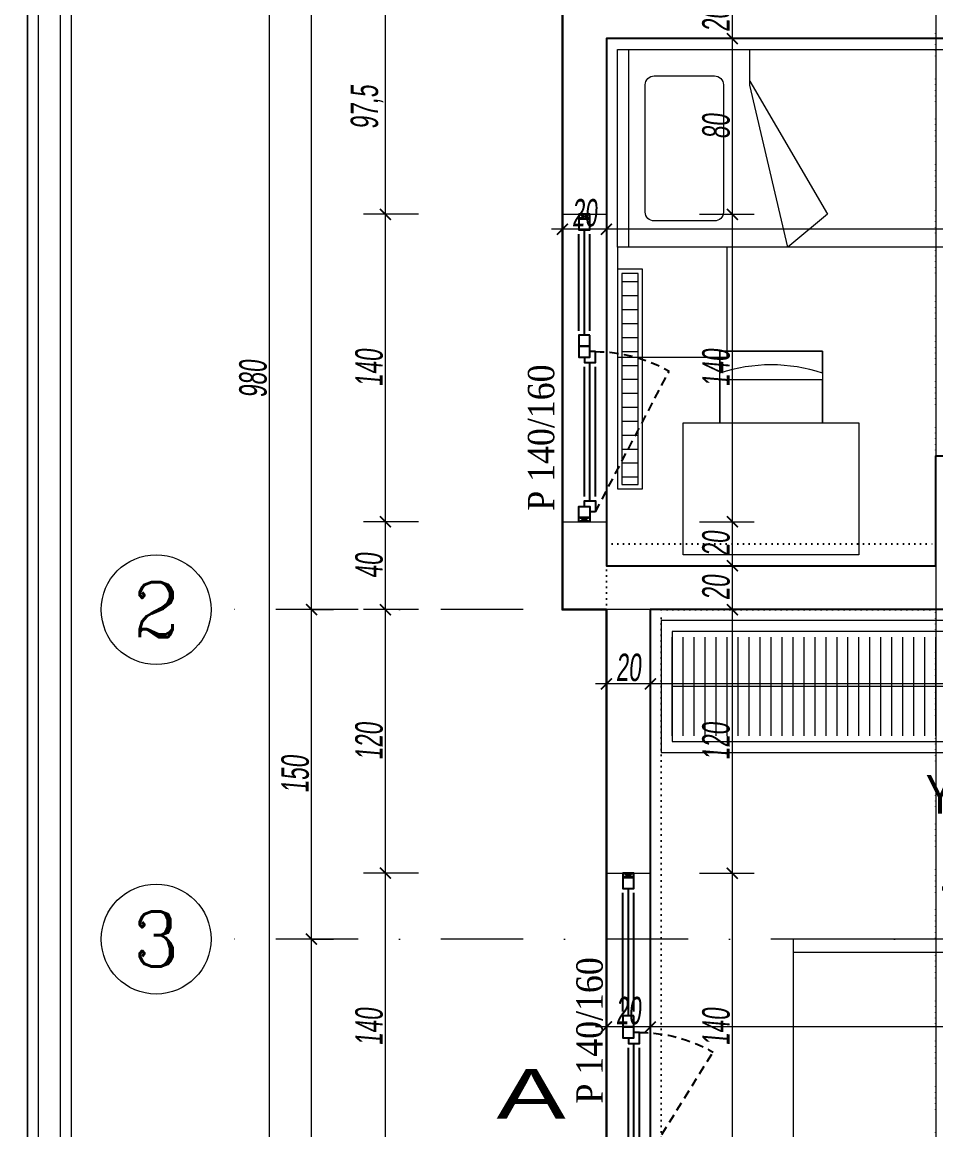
# Model space of a CAD drawing. Header units: millimetres. Extents: x -2145 to 33996, y -835 to 2363.
# Drawn here: x 11343 to 11759, y 8 to 512 of the extents above; entities that cross this region are included whole.
import ezdxf
from ezdxf.enums import TextEntityAlignment as Align

# ---------------------------------------------------------------- set-up
doc = ezdxf.new("R2010")
doc.units = ezdxf.units.MM
for name, pattern in [('DASHDOT', [1, 0.5, -0.25, 0, -0.25]), ('DOT', [0.25, 0, -0.25]), ('KESIK', [0.325, 0.2, -0.125])]:
    doc.linetypes.add(name, pattern=pattern)
for name, color, linetype in [('0 @ 1', 7, 'Continuous'), ('m_doğrama_aluminyum', 105, 'Continuous'), ('NET_KİRİŞ', 253, 'DOT'), ('NET_POZ', 41, 'Continuous'), ('T-MAH-AD', 7, 'Continuous')]:
    doc.layers.add(name, color=color, linetype=linetype)
doc.layers.add('ALAN', color=3, linetype='Continuous', lineweight=25, plot=False)
for name, color, linetype, lineweight in [('arcCGDM_antet', 85, 'Continuous', 20), ('EMSAL HESAP', 1, 'Continuous', 30), ('MM-TEFRIS', 173, 'Continuous', 5), ('NET_AKS', 251, 'DASHDOT', 9), ('NET_AKS_YAZI', 31, 'DASHDOT', 9), ('NET_ARSA SINIRI', 1, 'Continuous', 0), ('NET_DUVAR', 150, 'Continuous', 18), ('NET_KESİT_ÇİZİGİSİ', 1, 'Continuous', 30), ('NET_RADYATOR', 30, 'Continuous', 0), ('NET_ÖLÇÜ DIŞ', 235, 'Continuous', 9), ('NET_ÖLÇÜ İÇ', 54, 'Continuous', 9), ('NET_ÖLÇÜ_AKS', 31, 'Continuous', 15), ('TEFRIS_TWA', 173, 'Continuous', 9), ('TEFRIS_TWA @ 1', 173, 'Continuous', 9)]:
    doc.layers.add(name, color=color, linetype=linetype, lineweight=lineweight)
doc.layers.add('TEFRIS_YENI_TWA', color=7, linetype='Continuous', true_color=0xb5b5b5)
doc.styles.add('ARIALTR', font='arial.ttf', dxfattribs={"width": 0.8, "height": 22.5})
doc.styles.add('ARıAL', font='arial.ttf', dxfattribs={"width": 0.7})
doc.styles.add('BODRUM', font='swisscl.ttf', dxfattribs={"width": 0.8, "oblique": 5})
doc.styles.add('TAks_2', font='ROMANC', dxfattribs={"height": 5})
doc.styles.add('TGS SAYILAR', font='times.ttf', dxfattribs={"width": 0.7})
doc.dimstyles.new('olcu-50', dxfattribs={"dimscale": 0, "dimtxt": 12.5, "dimasz": 5, "dimexe": 10, "dimexo": 10, "dimgap": 1, "dimtad": 1, "dimdec": 1, "dimzin": 12, "dimtxsty": 'BODRUM', "dimblk": 'ARCHTICK', "dimcen": 8, "dimdle": 5, "dimclrd": 256, "dimclre": 256, "dimclrt": 256, "dimadec": 0, "dimazin": 2, "dimtfac": 1, "dimtdec": 1, "dimtix": 1, "dimtmove": 0, "dimatfit": 3, "dimldrblk": 'ARCHTICK', "dimfxl": 15, "dimfxlon": 1, "dimlwd": -1, "dimlwe": -1, "dimarcsym": 0})

# ---------------------------------------------------------------- blocks, each defined once
blk = doc.blocks.new('*U619')
at = {"layer": 'm_doğrama_aluminyum', "linetype": 'KESIK', "ltscale": 0.2}
blk.add_line((-3015.1746, -58.1938, 0), (-3014.6338, -57.8585, 0), dxfattribs=at)
blk.add_line((-3015.1746, -58.1938, 0), (-3014.6338, -57.8585, 0), dxfattribs=at)
at = {"layer": 'm_doğrama_aluminyum', "elevation": 0}
for points in [[(-3015.1746, -58.1938), (-3015.1746, -58.2188)], [(-3015.1496, -58.2438), (-3015.1246, -58.2438), (-3015.1246, -58.1938), (-3015.1746, -58.1938)], [(-3015.1046, -58.1938), (-3014.6146, -58.1938)], [(-3014.5696, -58.2438), (-3014.5946, -58.2438), (-3014.5946, -58.1938), (-3014.5446, -58.1938)], [(-3014.5446, -58.1938), (-3014.5446, -58.2188)], [(-3015.1996, -58.2188), (-3015.2196, -58.2188), (-3015.2196, -58.2688), (-3015.1996, -58.2688), (-3015.1996, -58.2188)], [(-3015.1996, -58.2188), (-3015.2196, -58.2688)], [(-3015.2196, -58.2188), (-3015.1996, -58.2688)], [(-3015.1996, -58.2188), (-3015.1996, -58.2688), (-3015.1496, -58.2688), (-3015.1496, -58.2188), (-3015.1996, -58.2188)], [(-3015.1246, -58.2188), (-3014.5946, -58.2188)], [(-3015.1046, -58.2438), (-3014.6146, -58.2438)], [(-3014.5196, -58.2188), (-3014.5196, -58.2688), (-3014.5696, -58.2688), (-3014.5696, -58.2188), (-3014.5196, -58.2188)], [(-3014.4696, -58.2188), (-3014.4696, -58.2688), (-3014.5196, -58.2688), (-3014.5196, -58.2188), (-3014.4696, -58.2188)], [(-3014.4696, -58.2438), (-3013.8896, -58.2438)], [(-3014.4496, -58.2188), (-3013.9096, -58.2188)], [(-3013.8396, -58.2188), (-3013.8396, -58.2688), (-3013.8896, -58.2688), (-3013.8896, -58.2188), (-3013.8396, -58.2188)], [(-3013.8396, -58.2188), (-3013.8196, -58.2188), (-3013.8196, -58.2688), (-3013.8396, -58.2688), (-3013.8396, -58.2188)], [(-3013.8396, -58.2188), (-3013.8196, -58.2688)], [(-3013.8196, -58.2188), (-3013.8396, -58.2688)], [(-3014.4496, -58.2688), (-3013.9096, -58.2688)]]:
    blk.add_lwpolyline(points, dxfattribs=at)
at = {"layer": 'm_doğrama_aluminyum', "linetype": 'KESIK', "ltscale": 0.2}
blk.add_arc((-3015.2196, -58.1938, 0), 0.675, 359.9828, 29.7904, dxfattribs=at)
blk = doc.blocks.new('*U609')
at = {"layer": 'MM-TEFRIS'}
blk.add_line((30.69, 34.62), (45, 34.62), dxfattribs=at)
for points in [[(-45, 95), (-95, 95), (-95, 45), (-45, 45)], [(45, 95), (45, 90), (-45, 90), (-45, 95)], [(-45, 95), (45, 95), (45, -95), (-45, -95)], [(-45, 95), (45, 95), (45, -95), (-45, -95)], [(45, -95), (45, -90.5), (-45, -90.5), (-45, -95)]]:
    blk.add_lwpolyline(points, close=True, dxfattribs=at)
blk.add_lwpolyline([(-33.02, 78.3, -0.414214), (-29.02, 82.3), (29.02, 82.3, -0.414214), (33.02, 78.3), (33.02, 50.74, -0.414214), (29.02, 46.74), (-29.02, 46.74, -0.414214), (-33.02, 50.74)], format="xyb", close=True, dxfattribs=at)
blk.add_lwpolyline([(30.69, 34.62), (-30, -0.62), (-45, 17.38), (28.74, 34.62), (30.69, 34.62)], dxfattribs=at)
blk = doc.blocks.new('*U537')
at = {"layer": 'TEFRIS_TWA', "lineweight": 9}
for p, q in [((-40, 27.5), (40, 27.5)), ((-40, -32.5), (-40, 27.5)), ((40, 27.5), (40, -32.5)), ((40, -32.5), (-40, -32.5)), ((-23.38, -32.5), (-23.38, -52.15)), ((23.38, -52.15), (23.38, -32.5)), ((-23.38, -52.15), (23.38, -52.15)), ((-23.38, -55.25), (-23.38, -65.15)), ((23.38, -65.15), (23.38, -55.25)), ((-23.38, -65.15), (23.38, -65.15))]:
    blk.add_line(p, q, dxfattribs=at)
at = {"layer": 'TEFRIS_TWA'}
for p, q in [((-40, 27.5), (40, 27.5)), ((-40, -32.5), (-40, 27.5)), ((40, 27.5), (40, -32.5)), ((-23.38, -32.5), (-40, -32.5)), ((-23.38, -65.15), (-23.38, -32.5)), ((40, -32.5), (23.38, -32.5)), ((23.38, -32.5), (23.38, -65.15)), ((23.38, -65.15), (-23.38, -65.15))]:
    blk.add_line(p, q, dxfattribs=at)
at = {"layer": 'TEFRIS_TWA', "lineweight": 9}
blk.add_arc((0, 16.37), 75.33, 251.9236, 288.0764, dxfattribs=at)
blk = doc.blocks.new('A$C376B3C2F')
at = {"layer": 'TEFRIS_TWA'}
h = blk.add_hatch(dxfattribs=at)
h.set_pattern_fill('ANSI31', color=256, scale=2, angle=45)
h.set_pattern_definition([(90, (-446290.603, -4424726.5194), (-6.35, 0), [])])
h.paths.add_polyline_path([(48, 2), (-48, 2), (-48, 9.45), (48, 9.45)])
for points in [[(50, 0), (-50, 0), (-50, 11.45), (50, 11.45)], [(48, 2), (-48, 2), (-48, 9.45), (48, 9.45)]]:
    blk.add_lwpolyline(points, close=True, dxfattribs=at)
blk = doc.blocks.new('*U279')
at = {"layer": 'MM-TEFRIS'}
for points in [[(-80, 100), (-130, 100), (-130, 50), (-80, 50)], [(80, 100), (80, 94), (-80, 94), (-80, 100)], [(-80, 100), (80, 100), (80, -100), (-80, -100)], [(-80, 100), (80, 100), (80, -100), (-80, -100)], [(130, 100), (80, 100), (80, 50), (130, 50)], [(-80, -94), (80, -94), (80, -100), (-80, -100)]]:
    blk.add_lwpolyline(points, close=True, dxfattribs=at)
for points in [[(-70.38, 83.3, -0.414214), (-66.38, 87.3), (-8.34, 87.3, -0.414214), (-4.34, 83.3), (-4.34, 55.74, -0.414214), (-8.34, 51.74), (-66.38, 51.74, -0.414214), (-70.38, 55.74)], [(70.38, 83.3, 0.414214), (66.38, 87.3), (8.34, 87.3, 0.414214), (4.34, 83.3), (4.34, 55.74, 0.414214), (8.34, 51.74), (66.38, 51.74, 0.414214), (70.38, 55.74)]]:
    blk.add_lwpolyline(points, format="xyb", close=True, dxfattribs=at)
blk.add_lwpolyline([(-4.31, 39.62), (-65, 4.38), (-80, 22.38), (-6.26, 39.62), (6.26, 39.62), (80, 22.38), (65, 4.38), (4.31, 39.62)], dxfattribs=at)
blk = doc.blocks.new('*U623')
at = {"layer": 'TEFRIS_TWA', "lineweight": 9}
blk.add_line((245, 30), (5, 30), dxfattribs=at)
for points in [[(250, 60), (250, 0), (0, 0), (0, 60)], [(245, 55), (245, 5), (5, 5), (5, 55)]]:
    blk.add_lwpolyline(points, close=True, dxfattribs=at)
for points in [[(5, 52.5), (5, 7.5)], [(5, 52.5), (5, 7.5)], [(5, 52.5), (5, 7.5)], [(10, 52.5), (10, 7.5)], [(10, 52.5), (10, 7.5)], [(15, 52.5), (15, 7.5)], [(15, 52.5), (15, 7.5)], [(20, 52.5), (20, 7.5)], [(20, 52.5), (20, 7.5)], [(25, 52.5), (25, 7.5)], [(25, 52.5), (25, 7.5)], [(30, 52.5), (30, 7.5)], [(30, 52.5), (30, 7.5)], [(35, 52.5), (35, 7.5)], [(35, 52.5), (35, 7.5)], [(40, 52.5), (40, 7.5)], [(40, 52.5), (40, 7.5)], [(45, 52.5), (45, 7.5)], [(45, 52.5), (45, 7.5)], [(50, 52.5), (50, 7.5)], [(50, 52.5), (50, 7.5)], [(55, 52.5), (55, 7.5)], [(60, 52.5), (60, 7.5)], [(65, 52.5), (65, 7.5)], [(70, 52.5), (70, 7.5)], [(75, 52.5), (75, 7.5)], [(80, 52.5), (80, 7.5)], [(85, 52.5), (85, 7.5)], [(90, 52.5), (90, 7.5)], [(95, 52.5), (95, 7.5)], [(100, 52.5), (100, 7.5)], [(105, 52.5), (105, 7.5)], [(110, 52.5), (110, 7.5)], [(115, 52.5), (115, 7.5)], [(120, 52.5), (120, 7.5)], [(125, 52.5), (125, 7.5)], [(130, 52.5), (130, 7.5)], [(135, 52.5), (135, 7.5)], [(140, 52.5), (140, 7.5)], [(145, 52.5), (145, 7.5)], [(150, 52.5), (150, 7.5)], [(155, 52.5), (155, 7.5)], [(160, 52.5), (160, 7.5)], [(165, 52.5), (165, 7.5)], [(170, 52.5), (170, 7.5)], [(175, 52.5), (175, 7.5)], [(180, 52.5), (180, 7.5)], [(185, 52.5), (185, 7.5)], [(190, 52.5), (190, 7.5)], [(195, 52.5), (195, 7.5)], [(200, 52.5), (200, 7.5)], [(205, 52.5), (205, 7.5)], [(210, 52.5), (210, 7.5)], [(215, 52.5), (215, 7.5)], [(220, 52.5), (220, 7.5)], [(225, 52.5), (225, 7.5)], [(230, 52.5), (230, 7.5)], [(235, 52.5), (235, 7.5)], [(240, 52.5), (240, 7.5)], [(245, 52.5), (245, 7.5)], [(250, 52.5), (250, 7.5)]]:
    blk.add_lwpolyline(points, dxfattribs=at)
blk = doc.blocks.new('*U615')
at = {"layer": 'm_doğrama_aluminyum', "linetype": 'KESIK', "ltscale": 0.2}
blk.add_line((-3015.1746, -58.1938, 0), (-3014.5338, -57.8585, 0), dxfattribs=at)
blk.add_line((-3015.1746, -58.1938, 0), (-3014.5338, -57.8585, 0), dxfattribs=at)
at = {"layer": 'm_doğrama_aluminyum', "elevation": 0}
for points in [[(-3015.1746, -58.1938), (-3015.1746, -58.2188)], [(-3015.1496, -58.2438), (-3015.1246, -58.2438), (-3015.1246, -58.1938), (-3015.1746, -58.1938)], [(-3015.1046, -58.1938), (-3014.5146, -58.1938)], [(-3014.4696, -58.2438), (-3014.4946, -58.2438), (-3014.4946, -58.1938), (-3014.4446, -58.1938)], [(-3014.4446, -58.1938), (-3014.4446, -58.2188)], [(-3015.1996, -58.2188), (-3015.2196, -58.2188), (-3015.2196, -58.2688), (-3015.1996, -58.2688), (-3015.1996, -58.2188)], [(-3015.1996, -58.2188), (-3015.2196, -58.2688)], [(-3015.2196, -58.2188), (-3015.1996, -58.2688)], [(-3015.1996, -58.2188), (-3015.1996, -58.2688), (-3015.1496, -58.2688), (-3015.1496, -58.2188), (-3015.1996, -58.2188)], [(-3015.1246, -58.2188), (-3014.4946, -58.2188)], [(-3015.1046, -58.2438), (-3014.5146, -58.2438)], [(-3014.4196, -58.2188), (-3014.4196, -58.2688), (-3014.4696, -58.2688), (-3014.4696, -58.2188), (-3014.4196, -58.2188)], [(-3014.3696, -58.2188), (-3014.3696, -58.2688), (-3014.4196, -58.2688), (-3014.4196, -58.2188), (-3014.3696, -58.2188)], [(-3014.3696, -58.2438), (-3013.8896, -58.2438)], [(-3014.3496, -58.2188), (-3013.9096, -58.2188)], [(-3013.8396, -58.2188), (-3013.8396, -58.2688), (-3013.8896, -58.2688), (-3013.8896, -58.2188), (-3013.8396, -58.2188)], [(-3013.8396, -58.2188), (-3013.8196, -58.2188), (-3013.8196, -58.2688), (-3013.8396, -58.2688), (-3013.8396, -58.2188)], [(-3013.8396, -58.2188), (-3013.8196, -58.2688)], [(-3013.8196, -58.2188), (-3013.8396, -58.2688)], [(-3014.3496, -58.2688), (-3013.9096, -58.2688)]]:
    blk.add_lwpolyline(points, dxfattribs=at)
at = {"layer": 'm_doğrama_aluminyum', "linetype": 'KESIK', "ltscale": 0.2}
blk.add_arc((-3015.1196, -58.1938, 0), 0.675, 359.9828, 29.7904, dxfattribs=at)
blk = doc.blocks.new('A$Cb9b20b1b')
at = {"layer": 'NET_KİRİŞ', "ltscale": 10}
for p, q in [((940, 150), (940, 745)), ((770, 220), (770, 715)), ((920, 180), (770, 180)), ((920, -235), (920, 180)), ((895, 150), (770, 150)), ((770, -205), (770, 150)), ((895, -210), (895, 150)), ((940, 150), (920, 150))]:
    blk.add_line(p, q, dxfattribs=at)
blk = doc.blocks.new('_ArchTick')
at = {"color": 0, "linetype": 'ByBlock', "const_width": 0.15}
blk.add_lwpolyline([(-0.5, -0.5), (0.5, 0.5)], dxfattribs=at)
blk = doc.blocks.new('*D1572')
at = {"layer": 'Defpoints', "color": 0, "transparency": 16777216}
for p in [(-1114.26, -745), (-1114.26, -745), (-1114.26, -980)]:
    blk.add_point(p, dxfattribs=at)
at = {"layer": 'NET_ÖLÇÜ_AKS', "transparency": 16777216}
for p, q in [((-1114.26, -985), (-1114.26, -740)), ((-1114.26, -745), (-1104.26, -745)), ((-1114.26, -980), (-1104.26, -980))]:
    blk.add_line(p, q, dxfattribs=at)
at = {"layer": 'NET_ÖLÇÜ_AKS', "transparency": 16777216, "xscale": 5, "yscale": 5, "zscale": 5}
for p, rotation in [((-1114.26, -745), 90), ((-1114.26, -980), 270)]:
    blk.add_blockref('_ArchTick', p, dxfattribs=dict(at, rotation=rotation))
at = {"layer": 'NET_ÖLÇÜ_AKS', "transparency": 16777216, "insert": (-1121.67, -862.5), "char_height": 12.5, "attachment_point": 5, "rotation": 90, "style": 'BODRUM'}
blk.add_mtext('235', dxfattribs=at)
blk = doc.blocks.new('*D1573')
at = {"layer": 'Defpoints', "color": 0, "transparency": 16777216}
for p in [(-1114.26, -595), (-1114.26, -595), (-1114.26, -745)]:
    blk.add_point(p, dxfattribs=at)
at = {"layer": 'NET_ÖLÇÜ_AKS', "transparency": 16777216}
for p, q in [((-1114.26, -750), (-1114.26, -590)), ((-1114.26, -595), (-1104.26, -595)), ((-1114.26, -745), (-1104.26, -745))]:
    blk.add_line(p, q, dxfattribs=at)
at = {"layer": 'NET_ÖLÇÜ_AKS', "transparency": 16777216, "xscale": 5, "yscale": 5, "zscale": 5}
for p, rotation in [((-1114.26, -595), 90), ((-1114.26, -745), 270)]:
    blk.add_blockref('_ArchTick', p, dxfattribs=dict(at, rotation=rotation))
at = {"layer": 'NET_ÖLÇÜ_AKS', "transparency": 16777216, "insert": (-1121.66, -670), "char_height": 12.5, "attachment_point": 5, "rotation": 90, "style": 'BODRUM'}
blk.add_mtext('150', dxfattribs=at)
blk = doc.blocks.new('*D1574')
at = {"layer": 'Defpoints', "color": 0, "transparency": 16777216}
for p in [(-1114.26, 0), (-1114.26, 0), (-1114.26, -595)]:
    blk.add_point(p, dxfattribs=at)
at = {"layer": 'NET_ÖLÇÜ_AKS', "transparency": 16777216}
for p, q in [((-1114.26, -600), (-1114.26, 5)), ((-1114.26, 0), (-1104.26, 0)), ((-1114.26, -595), (-1104.26, -595))]:
    blk.add_line(p, q, dxfattribs=at)
at = {"layer": 'NET_ÖLÇÜ_AKS', "transparency": 16777216, "xscale": 5, "yscale": 5, "zscale": 5}
for p, rotation in [((-1114.26, 0), 90), ((-1114.26, -595), 270)]:
    blk.add_blockref('_ArchTick', p, dxfattribs=dict(at, rotation=rotation))
at = {"layer": 'NET_ÖLÇÜ_AKS', "transparency": 16777216, "insert": (-1121.66, -297.5), "char_height": 12.5, "attachment_point": 5, "rotation": 90, "style": 'BODRUM'}
blk.add_mtext('595', dxfattribs=at)
blk = doc.blocks.new('*D1575')
at = {"layer": 'Defpoints', "color": 0, "transparency": 16777216}
for p in [(-1133.46, 0), (-1114.26, 0), (-1114.26, -980)]:
    blk.add_point(p, dxfattribs=at)
at = {"layer": 'NET_ÖLÇÜ_AKS', "transparency": 16777216}
for p, q in [((-1133.46, -985), (-1133.46, 5)), ((-1124.26, 0), (-1143.46, 0)), ((-1124.26, -980), (-1143.46, -980))]:
    blk.add_line(p, q, dxfattribs=at)
at = {"layer": 'NET_ÖLÇÜ_AKS', "transparency": 16777216, "xscale": 5, "yscale": 5, "zscale": 5}
for p, rotation in [((-1133.46, 0), 90), ((-1133.46, -980), 270)]:
    blk.add_blockref('_ArchTick', p, dxfattribs=dict(at, rotation=rotation))
at = {"layer": 'NET_ÖLÇÜ_AKS', "transparency": 16777216, "insert": (-1140.86, -490), "char_height": 12.5, "attachment_point": 5, "rotation": 90, "style": 'BODRUM'}
blk.add_mtext('980', dxfattribs=at)
blk = doc.blocks.new('A$C5ec6af74')
at = {"layer": 'NET_AKS', "ltscale": 75}
for p, q in [((-865, 1185), (-865, -185)), ((1125, 385), (-1195, 385)), ((1125, 235), (-1195, 235))]:
    blk.add_line(p, q, dxfattribs=at)
at = {"layer": 'NET_AKS', "linetype": 'Continuous', "ltscale": 100}
for centre in [(-1220, 385), (-1220, 235)]:
    blk.add_circle(centre, 25, dxfattribs=at)
at = {"layer": 'NET_AKS_YAZI', "linetype": 'Continuous', "style": 'TAks_2'}
for s, p in [('2', (-1220, 385)), ('3', (-1220, 235))]:
    blk.add_text(s, height=25, dxfattribs=at).set_placement(p, align=Align.MIDDLE_CENTER)
blk = doc.blocks.new('*D1098')
at = {"layer": 'Defpoints', "color": 0, "transparency": 16777216}
for p in [(11609.48, 424.61), (11609.48, 417.83), (12009.48, 417.83)]:
    blk.add_point(p, dxfattribs=at)
at = {"layer": 'NET_ÖLÇÜ İÇ', "transparency": 16777216}
for p, q in [((12009.48, 417.83), (12009.48, 427.83)), ((12014.48, 417.83), (11604.48, 417.83)), ((11609.48, 417.83), (11609.48, 407.83))]:
    blk.add_line(p, q, dxfattribs=at)
at = {"layer": 'NET_ÖLÇÜ İÇ', "transparency": 16777216, "xscale": 5, "yscale": 5, "zscale": 5, "rotation": 180}
blk.add_blockref('_ArchTick', (11609.48, 417.83), dxfattribs=at)
at = {"layer": 'NET_ÖLÇÜ İÇ', "transparency": 16777216, "xscale": 5, "yscale": 5, "zscale": 5}
blk.add_blockref('_ArchTick', (12009.48, 417.83), dxfattribs=at)
at = {"layer": 'NET_ÖLÇÜ İÇ', "transparency": 16777216, "insert": (11809.48, 425.23), "char_height": 12.5, "attachment_point": 5, "style": 'BODRUM'}
blk.add_mtext('400', dxfattribs=at)
blk = doc.blocks.new('*D1099')
at = {"layer": 'Defpoints', "color": 0, "transparency": 16777216}
for p in [(11589.48, 424.61), (11609.48, 424.61), (11589.48, 417.83)]:
    blk.add_point(p, dxfattribs=at)
at = {"layer": 'NET_ÖLÇÜ İÇ', "transparency": 16777216}
for p, q in [((11614.48, 417.83), (11584.48, 417.83)), ((11589.48, 417.83), (11589.48, 407.83)), ((11609.48, 417.83), (11609.48, 407.83))]:
    blk.add_line(p, q, dxfattribs=at)
at = {"layer": 'NET_ÖLÇÜ İÇ', "transparency": 16777216, "xscale": 5, "yscale": 5, "zscale": 5, "rotation": 180}
blk.add_blockref('_ArchTick', (11589.48, 417.83), dxfattribs=at)
at = {"layer": 'NET_ÖLÇÜ İÇ', "transparency": 16777216, "xscale": 5, "yscale": 5, "zscale": 5}
blk.add_blockref('_ArchTick', (11609.48, 417.83), dxfattribs=at)
at = {"layer": 'NET_ÖLÇÜ İÇ', "transparency": 16777216, "insert": (11599.48, 425.23), "char_height": 12.5, "attachment_point": 5, "style": 'BODRUM'}
blk.add_mtext('20', dxfattribs=at)
blk = doc.blocks.new('*D1102')
at = {"layer": 'Defpoints', "color": 0, "transparency": 16777216}
for p in [(11629.48, 210.83), (11629.48, 210.83), (12129.48, 210.83)]:
    blk.add_point(p, dxfattribs=at)
at = {"layer": 'NET_ÖLÇÜ İÇ', "transparency": 16777216}
for p, q in [((11629.48, 210.83), (11629.48, 220.83)), ((12129.48, 210.83), (12129.48, 220.83)), ((12134.48, 210.83), (11624.48, 210.83))]:
    blk.add_line(p, q, dxfattribs=at)
at = {"layer": 'NET_ÖLÇÜ İÇ', "transparency": 16777216, "xscale": 5, "yscale": 5, "zscale": 5, "rotation": 180}
blk.add_blockref('_ArchTick', (11629.48, 210.83), dxfattribs=at)
at = {"layer": 'NET_ÖLÇÜ İÇ', "transparency": 16777216, "xscale": 5, "yscale": 5, "zscale": 5}
blk.add_blockref('_ArchTick', (12129.48, 210.83), dxfattribs=at)
at = {"layer": 'NET_ÖLÇÜ İÇ', "transparency": 16777216, "insert": (11879.48, 218.24), "char_height": 12.5, "attachment_point": 5, "style": 'BODRUM'}
blk.add_mtext('500', dxfattribs=at)
blk = doc.blocks.new('*D1103')
at = {"layer": 'Defpoints', "color": 0, "transparency": 16777216}
for p in [(11609.48, 210.83), (11609.48, 210.83), (11629.48, 210.83)]:
    blk.add_point(p, dxfattribs=at)
at = {"layer": 'NET_ÖLÇÜ İÇ', "transparency": 16777216}
for p, q in [((11609.48, 210.83), (11609.48, 220.83)), ((11629.48, 210.83), (11629.48, 220.83)), ((11634.48, 210.83), (11604.48, 210.83))]:
    blk.add_line(p, q, dxfattribs=at)
at = {"layer": 'NET_ÖLÇÜ İÇ', "transparency": 16777216, "xscale": 5, "yscale": 5, "zscale": 5, "rotation": 180}
blk.add_blockref('_ArchTick', (11609.48, 210.83), dxfattribs=at)
at = {"layer": 'NET_ÖLÇÜ İÇ', "transparency": 16777216, "xscale": 5, "yscale": 5, "zscale": 5}
blk.add_blockref('_ArchTick', (11629.48, 210.83), dxfattribs=at)
at = {"layer": 'NET_ÖLÇÜ İÇ', "transparency": 16777216, "insert": (11619.48, 218.24), "char_height": 12.5, "attachment_point": 5, "style": 'BODRUM'}
blk.add_mtext('20', dxfattribs=at)
blk = doc.blocks.new('*D1111')
at = {"layer": 'Defpoints', "color": 0, "transparency": 16777216}
for p in [(11629.48, 124.61), (11629.48, 54.59), (11939.48, 54.59)]:
    blk.add_point(p, dxfattribs=at)
at = {"layer": 'NET_ÖLÇÜ İÇ', "transparency": 16777216}
for p, q in [((11629.48, 69.59), (11629.48, 44.59)), ((11939.48, 54.59), (11939.48, 64.59)), ((11944.48, 54.59), (11624.48, 54.59))]:
    blk.add_line(p, q, dxfattribs=at)
at = {"layer": 'NET_ÖLÇÜ İÇ', "transparency": 16777216, "xscale": 5, "yscale": 5, "zscale": 5, "rotation": 180}
blk.add_blockref('_ArchTick', (11629.48, 54.59), dxfattribs=at)
at = {"layer": 'NET_ÖLÇÜ İÇ', "transparency": 16777216, "xscale": 5, "yscale": 5, "zscale": 5}
blk.add_blockref('_ArchTick', (11939.48, 54.59), dxfattribs=at)
at = {"layer": 'NET_ÖLÇÜ İÇ', "transparency": 16777216, "insert": (11784.48, 62), "char_height": 12.5, "attachment_point": 5, "style": 'BODRUM'}
blk.add_mtext('310', dxfattribs=at)
blk = doc.blocks.new('*D1112')
at = {"layer": 'Defpoints', "color": 0, "transparency": 16777216}
for p in [(11609.48, 124.61), (11629.48, 124.61), (11609.48, 54.59)]:
    blk.add_point(p, dxfattribs=at)
at = {"layer": 'NET_ÖLÇÜ İÇ', "transparency": 16777216}
for p, q in [((11609.48, 69.59), (11609.48, 44.59)), ((11629.48, 69.59), (11629.48, 44.59)), ((11634.48, 54.59), (11604.48, 54.59))]:
    blk.add_line(p, q, dxfattribs=at)
at = {"layer": 'NET_ÖLÇÜ İÇ', "transparency": 16777216, "xscale": 5, "yscale": 5, "zscale": 5, "rotation": 180}
blk.add_blockref('_ArchTick', (11609.48, 54.59), dxfattribs=at)
at = {"layer": 'NET_ÖLÇÜ İÇ', "transparency": 16777216, "xscale": 5, "yscale": 5, "zscale": 5}
blk.add_blockref('_ArchTick', (11629.48, 54.59), dxfattribs=at)
at = {"layer": 'NET_ÖLÇÜ İÇ', "transparency": 16777216, "insert": (11619.48, 61.99), "char_height": 12.5, "attachment_point": 5, "style": 'BODRUM'}
blk.add_mtext('20', dxfattribs=at)
blk = doc.blocks.new('*D1115')
at = {"layer": 'Defpoints', "color": 0, "transparency": 16777216}
for p in [(11629.48, 124.61), (11666.83, 124.61), (11629.48, -15.39)]:
    blk.add_point(p, dxfattribs=at)
at = {"layer": 'NET_ÖLÇÜ İÇ', "transparency": 16777216}
for p, q in [((11666.83, -20.39), (11666.83, 129.61)), ((11651.83, 124.61), (11676.83, 124.61)), ((11651.83, -15.39), (11676.83, -15.39))]:
    blk.add_line(p, q, dxfattribs=at)
at = {"layer": 'NET_ÖLÇÜ İÇ', "transparency": 16777216, "xscale": 5, "yscale": 5, "zscale": 5}
for p, rotation in [((11666.83, 124.61), 90), ((11666.83, -15.39), 270)]:
    blk.add_blockref('_ArchTick', p, dxfattribs=dict(at, rotation=rotation))
at = {"layer": 'NET_ÖLÇÜ İÇ', "transparency": 16777216, "insert": (11659.43, 54.61), "char_height": 12.5, "attachment_point": 5, "rotation": 90, "style": 'BODRUM'}
blk.add_mtext('140', dxfattribs=at)
blk = doc.blocks.new('*D1116')
at = {"layer": 'Defpoints', "color": 0, "transparency": 16777216}
for p in [(11666.83, 244.61), (11666.83, 244.61), (11629.48, 124.61)]:
    blk.add_point(p, dxfattribs=at)
at = {"layer": 'NET_ÖLÇÜ İÇ', "transparency": 16777216}
for p, q in [((11666.83, 119.61), (11666.83, 249.61)), ((11666.83, 244.61), (11676.83, 244.61)), ((11651.83, 124.61), (11676.83, 124.61))]:
    blk.add_line(p, q, dxfattribs=at)
at = {"layer": 'NET_ÖLÇÜ İÇ', "transparency": 16777216, "xscale": 5, "yscale": 5, "zscale": 5}
for p, rotation in [((11666.83, 244.61), 90), ((11666.83, 124.61), 270)]:
    blk.add_blockref('_ArchTick', p, dxfattribs=dict(at, rotation=rotation))
at = {"layer": 'NET_ÖLÇÜ İÇ', "transparency": 16777216, "insert": (11659.43, 184.61), "char_height": 12.5, "attachment_point": 5, "rotation": 90, "style": 'BODRUM'}
blk.add_mtext('120', dxfattribs=at)
blk = doc.blocks.new('*D1117')
at = {"layer": 'Defpoints', "color": 0, "transparency": 16777216}
for p in [(11666.83, 264.61), (11666.83, 264.61), (11666.83, 244.61)]:
    blk.add_point(p, dxfattribs=at)
at = {"layer": 'NET_ÖLÇÜ İÇ', "transparency": 16777216}
for p, q in [((11666.83, 239.61), (11666.83, 269.61)), ((11666.83, 264.61), (11676.83, 264.61)), ((11666.83, 244.61), (11676.83, 244.61))]:
    blk.add_line(p, q, dxfattribs=at)
at = {"layer": 'NET_ÖLÇÜ İÇ', "transparency": 16777216, "xscale": 5, "yscale": 5, "zscale": 5}
for p, rotation in [((11666.83, 264.61), 90), ((11666.83, 244.61), 270)]:
    blk.add_blockref('_ArchTick', p, dxfattribs=dict(at, rotation=rotation))
at = {"layer": 'NET_ÖLÇÜ İÇ', "transparency": 16777216, "insert": (11659.43, 254.61), "char_height": 12.5, "attachment_point": 5, "rotation": 90, "style": 'BODRUM'}
blk.add_mtext('20', dxfattribs=at)
blk = doc.blocks.new('*D1118')
at = {"layer": 'Defpoints', "color": 0, "transparency": 16777216}
for p in [(11609.48, 284.61), (11666.83, 284.61), (11666.83, 264.61)]:
    blk.add_point(p, dxfattribs=at)
at = {"layer": 'NET_ÖLÇÜ İÇ', "transparency": 16777216}
for p, q in [((11666.83, 259.61), (11666.83, 289.61)), ((11651.83, 284.61), (11676.83, 284.61)), ((11666.83, 264.61), (11676.83, 264.61))]:
    blk.add_line(p, q, dxfattribs=at)
at = {"layer": 'NET_ÖLÇÜ İÇ', "transparency": 16777216, "xscale": 5, "yscale": 5, "zscale": 5}
for p, rotation in [((11666.83, 284.61), 90), ((11666.83, 264.61), 270)]:
    blk.add_blockref('_ArchTick', p, dxfattribs=dict(at, rotation=rotation))
at = {"layer": 'NET_ÖLÇÜ İÇ', "transparency": 16777216, "insert": (11659.43, 274.61), "char_height": 12.5, "attachment_point": 5, "rotation": 90, "style": 'BODRUM'}
blk.add_mtext('20', dxfattribs=at)
blk = doc.blocks.new('*D1119')
at = {"layer": 'Defpoints', "color": 0, "transparency": 16777216}
for p in [(11609.48, 424.61), (11666.83, 424.61), (11609.48, 284.61)]:
    blk.add_point(p, dxfattribs=at)
at = {"layer": 'NET_ÖLÇÜ İÇ', "transparency": 16777216}
for p, q in [((11666.83, 279.61), (11666.83, 429.61)), ((11651.83, 424.61), (11676.83, 424.61)), ((11651.83, 284.61), (11676.83, 284.61))]:
    blk.add_line(p, q, dxfattribs=at)
at = {"layer": 'NET_ÖLÇÜ İÇ', "transparency": 16777216, "xscale": 5, "yscale": 5, "zscale": 5}
for p, rotation in [((11666.83, 424.61), 90), ((11666.83, 284.61), 270)]:
    blk.add_blockref('_ArchTick', p, dxfattribs=dict(at, rotation=rotation))
at = {"layer": 'NET_ÖLÇÜ İÇ', "transparency": 16777216, "insert": (11659.43, 354.61), "char_height": 12.5, "attachment_point": 5, "rotation": 90, "style": 'BODRUM'}
blk.add_mtext('140', dxfattribs=at)
blk = doc.blocks.new('*D1120')
at = {"layer": 'Defpoints', "color": 0, "transparency": 16777216}
for p in [(11666.83, 504.61), (11666.83, 504.61), (11609.48, 424.61)]:
    blk.add_point(p, dxfattribs=at)
at = {"layer": 'NET_ÖLÇÜ İÇ', "transparency": 16777216}
for p, q in [((11666.83, 419.61), (11666.83, 509.61)), ((11666.83, 504.61), (11676.83, 504.61)), ((11651.83, 424.61), (11676.83, 424.61))]:
    blk.add_line(p, q, dxfattribs=at)
at = {"layer": 'NET_ÖLÇÜ İÇ', "transparency": 16777216, "xscale": 5, "yscale": 5, "zscale": 5}
for p, rotation in [((11666.83, 504.61), 90), ((11666.83, 424.61), 270)]:
    blk.add_blockref('_ArchTick', p, dxfattribs=dict(at, rotation=rotation))
at = {"layer": 'NET_ÖLÇÜ İÇ', "transparency": 16777216, "insert": (11659.43, 464.61), "char_height": 12.5, "attachment_point": 5, "rotation": 90, "style": 'BODRUM'}
blk.add_mtext('80', dxfattribs=at)
blk = doc.blocks.new('*D1121')
at = {"layer": 'Defpoints', "color": 0, "transparency": 16777216}
for p in [(11666.83, 522.11), (11666.83, 522.11), (11666.83, 504.61)]:
    blk.add_point(p, dxfattribs=at)
at = {"layer": 'NET_ÖLÇÜ İÇ', "transparency": 16777216}
for p, q in [((11666.83, 499.61), (11666.83, 527.11)), ((11666.83, 522.11), (11676.83, 522.11)), ((11666.83, 504.61), (11676.83, 504.61))]:
    blk.add_line(p, q, dxfattribs=at)
at = {"layer": 'NET_ÖLÇÜ İÇ', "transparency": 16777216, "xscale": 5, "yscale": 5, "zscale": 5}
for p, rotation in [((11666.83, 522.11), 90), ((11666.83, 504.61), 270)]:
    blk.add_blockref('_ArchTick', p, dxfattribs=dict(at, rotation=rotation))
at = {"layer": 'NET_ÖLÇÜ İÇ', "transparency": 16777216, "insert": (11659.43, 513.36), "char_height": 12.5, "attachment_point": 5, "rotation": 90, "style": 'BODRUM'}
blk.add_mtext('20', dxfattribs=at)
blk = doc.blocks.new('*D1165')
at = {"layer": 'Defpoints', "color": 0, "transparency": 16777216}
for p in [(11508.87, 124.61), (11609.48, 124.61), (11609.48, -15.39)]:
    blk.add_point(p, dxfattribs=at)
at = {"layer": 'NET_ÖLÇÜ DIŞ', "transparency": 16777216}
for p, q in [((11508.87, -20.39), (11508.87, 129.61)), ((11523.87, 124.61), (11498.87, 124.61)), ((11523.87, -15.39), (11498.87, -15.39))]:
    blk.add_line(p, q, dxfattribs=at)
at = {"layer": 'NET_ÖLÇÜ DIŞ', "transparency": 16777216, "xscale": 5, "yscale": 5, "zscale": 5}
for p, rotation in [((11508.87, 124.61), 90), ((11508.87, -15.39), 270)]:
    blk.add_blockref('_ArchTick', p, dxfattribs=dict(at, rotation=rotation))
at = {"layer": 'NET_ÖLÇÜ DIŞ', "transparency": 16777216, "insert": (11501.47, 54.61), "char_height": 12.5, "attachment_point": 5, "rotation": 90, "style": 'BODRUM'}
blk.add_mtext('140', dxfattribs=at)
blk = doc.blocks.new('*D1166')
at = {"layer": 'Defpoints', "color": 0, "transparency": 16777216}
for p in [(11508.87, 244.61), (11589.48, 244.61), (11609.48, 124.61)]:
    blk.add_point(p, dxfattribs=at)
at = {"layer": 'NET_ÖLÇÜ DIŞ', "transparency": 16777216}
for p, q in [((11508.87, 119.61), (11508.87, 249.61)), ((11523.87, 244.61), (11498.87, 244.61)), ((11523.87, 124.61), (11498.87, 124.61))]:
    blk.add_line(p, q, dxfattribs=at)
at = {"layer": 'NET_ÖLÇÜ DIŞ', "transparency": 16777216, "xscale": 5, "yscale": 5, "zscale": 5}
for p, rotation in [((11508.87, 244.61), 90), ((11508.87, 124.61), 270)]:
    blk.add_blockref('_ArchTick', p, dxfattribs=dict(at, rotation=rotation))
at = {"layer": 'NET_ÖLÇÜ DIŞ', "transparency": 16777216, "insert": (11501.47, 184.61), "char_height": 12.5, "attachment_point": 5, "rotation": 90, "style": 'BODRUM'}
blk.add_mtext('120', dxfattribs=at)
blk = doc.blocks.new('*D1167')
at = {"layer": 'Defpoints', "color": 0, "transparency": 16777216}
for p in [(11508.87, 424.61), (11589.48, 424.61), (11589.48, 284.61)]:
    blk.add_point(p, dxfattribs=at)
at = {"layer": 'NET_ÖLÇÜ DIŞ', "transparency": 16777216}
for p, q in [((11508.87, 279.61), (11508.87, 429.61)), ((11523.87, 424.61), (11498.87, 424.61)), ((11523.87, 284.61), (11498.87, 284.61))]:
    blk.add_line(p, q, dxfattribs=at)
at = {"layer": 'NET_ÖLÇÜ DIŞ', "transparency": 16777216, "xscale": 5, "yscale": 5, "zscale": 5}
for p, rotation in [((11508.87, 424.61), 90), ((11508.87, 284.61), 270)]:
    blk.add_blockref('_ArchTick', p, dxfattribs=dict(at, rotation=rotation))
at = {"layer": 'NET_ÖLÇÜ DIŞ', "transparency": 16777216, "insert": (11501.47, 354.61), "char_height": 12.5, "attachment_point": 5, "rotation": 90, "style": 'BODRUM'}
blk.add_mtext('140', dxfattribs=at)
blk = doc.blocks.new('*D1168')
at = {"layer": 'Defpoints', "color": 0, "transparency": 16777216}
for p in [(11508.87, 522.11), (11589.48, 522.11), (11589.48, 424.61)]:
    blk.add_point(p, dxfattribs=at)
at = {"layer": 'NET_ÖLÇÜ DIŞ', "transparency": 16777216}
for p, q in [((11508.87, 419.61), (11508.87, 527.11)), ((11523.87, 522.11), (11498.87, 522.11)), ((11523.87, 424.61), (11498.87, 424.61))]:
    blk.add_line(p, q, dxfattribs=at)
at = {"layer": 'NET_ÖLÇÜ DIŞ', "transparency": 16777216, "xscale": 5, "yscale": 5, "zscale": 5}
for p, rotation in [((11508.87, 522.11), 90), ((11508.87, 424.61), 270)]:
    blk.add_blockref('_ArchTick', p, dxfattribs=dict(at, rotation=rotation))
at = {"layer": 'NET_ÖLÇÜ DIŞ', "transparency": 16777216, "insert": (11500.44, 473.36), "char_height": 12.5, "attachment_point": 5, "rotation": 90, "style": 'BODRUM'}
blk.add_mtext('97,5', dxfattribs=at)
blk = doc.blocks.new('*D1181')
at = {"layer": 'Defpoints', "color": 0, "transparency": 16777216}
for p in [(11508.87, 284.61), (11589.48, 284.61), (11589.48, 244.61)]:
    blk.add_point(p, dxfattribs=at)
at = {"layer": 'NET_ÖLÇÜ DIŞ', "transparency": 16777216}
for p, q in [((11508.87, 239.61), (11508.87, 289.61)), ((11523.87, 284.61), (11498.87, 284.61)), ((11523.87, 244.61), (11498.87, 244.61))]:
    blk.add_line(p, q, dxfattribs=at)
at = {"layer": 'NET_ÖLÇÜ DIŞ', "transparency": 16777216, "xscale": 5, "yscale": 5, "zscale": 5}
for p, rotation in [((11508.87, 284.61), 90), ((11508.87, 244.61), 270)]:
    blk.add_blockref('_ArchTick', p, dxfattribs=dict(at, rotation=rotation))
at = {"layer": 'NET_ÖLÇÜ DIŞ', "transparency": 16777216, "insert": (11501.47, 264.61), "char_height": 12.5, "attachment_point": 5, "rotation": 90, "style": 'BODRUM'}
blk.add_mtext('40', dxfattribs=at)
blk = doc.blocks.new('*U1585')
at = {"layer": 'NET_KESİT_ÇİZİGİSİ', "style": 'ARıAL', "width": 1.5}
for tag, p in [('KESİTSOL', (40, 66.83)), ('KESİTSAĞ', (2786.67, 66.83))]:
    blk.add_attdef(tag, text='', height=30, dxfattribs=at).set_placement(p, align=Align.MIDDLE_CENTER)
blk = doc.blocks.new('A$C3a4dd877')
at = {"layer": 'NET_ÖLÇÜ_AKS'}
for p2, distance, picture, middle in [((-1114.26, 0), 19.2, '*D1575', (-1140.86, -490)), ((-1114.26, -745), 0, '*D1572', (-1121.67, -862.5))]:
    dim = blk.add_aligned_dim(p1=(-1114.26, -980), p2=p2, distance=distance, dimstyle='olcu-50', override={"dimscale": 1}, dxfattribs=at)
    dim.commit()
    dim.dimension.update_dxf_attribs({"geometry": picture, "text_midpoint": middle})
for base, p1, p2, picture, middle in [((-1114.26, 0), (-1114.26, -595), (-1114.26, 0), '*D1574', (-1121.66, -297.5)), ((-1114.26, -595), (-1114.26, -745), (-1114.26, -595), '*D1573', (-1121.66, -670))]:
    dim = blk.add_linear_dim(base=base, p1=p1, p2=p2, angle=270, dimstyle='olcu-50', override={"dimscale": 1, "dimtmove": 1}, dxfattribs=at)
    dim.commit()
    dim.dimension.update_dxf_attribs({"geometry": picture, "text_midpoint": middle})

msp = doc.modelspace()

# ---------------------------------------------------------------- linework, layer by layer
at = {"layer": 'ALAN'}
for points in [[(13589.48, 839.61), (11589.48, 839.61), (11589.48, 244.61), (11609.48, 244.61), (11609.48, -140.39), (13569.48, -140.39), (13569.48, 244.61), (13589.48, 244.61)], [(12009.48, 254.61), (12009.48, 504.61), (11609.48, 504.61), (11609.48, 264.61), (11759.48, 264.61), (11759.48, 314.61), (11799.48, 314.61), (11799.48, 254.61)], [(11939.48, 84.61), (12129.48, 84.61), (12129.48, 314.61), (12019.48, 314.61), (12019.48, 244.61), (11629.48, 244.61), (11629.48, -120.39), (11759.48, -120.39), (11759.48, -110.39), (11839.48, -110.39), (11839.48, -120.39), (11939.48, -120.39)]]:
    msp.add_lwpolyline(points, close=True, dxfattribs=at)
at = {"layer": 'arcCGDM_antet', "ltscale": 10}
for points in [[(8845.97, 1665.32), (11345.97, 1665.32), (11345.97, -834.68), (8845.97, -834.68)], [(11345.97, 1665.32), (13845.97, 1665.32), (13845.97, -834.68), (11345.97, -834.68)], [(11350.97, 1660.32), (13840.97, 1660.32), (13840.97, -829.68), (11350.97, -829.68)], [(11360.97, 1650.32), (13830.97, 1650.32), (13830.97, -769.68), (11360.97, -769.68)], [(11365.97, 1645.32), (13825.97, 1645.32), (13825.97, -764.68), (11365.97, -764.68)]]:
    msp.add_lwpolyline(points, close=True, dxfattribs=at)
at = {"layer": 'EMSAL HESAP'}
msp.add_lwpolyline([(12589.48, 459.61), (12589.48, 839.61), (11589.48, 839.61), (11589.48, 244.61), (11609.48, 244.61), (11609.48, -140.39), (11949.48, -140.39), (11949.48, 74.61), (12139.48, 74.61), (12139.48, 254.61), (12564.48, 254.61), (12564.48, 459.61)], close=True, dxfattribs=at)
at = {"layer": 'NET_ARSA SINIRI'}
msp.add_lwpolyline([(13419.48, 839.61), (11759.48, 839.61), (11759.48, -140.39), (13419.48, -140.39)], close=True, dxfattribs=at)
at = {"layer": 'NET_DUVAR'}
for p, q in [((11589.48, 522.11), (11589.48, 424.61)), ((11779.48, 504.61), (11609.48, 504.61)), ((11589.48, 424.61), (11609.48, 424.61)), ((11589.48, 284.61), (11609.48, 284.61)), ((11589.48, 284.61), (11589.48, 244.61)), ((11589.48, 244.61), (11609.48, 244.61)), ((11609.48, 124.61), (11609.48, 244.61)), ((11609.48, 124.61), (11629.48, 124.61))]:
    msp.add_line(p, q, dxfattribs=at)
for points in [[(11609.48, 504.61), (11609.48, 424.61)], [(11609.48, 284.61), (11609.48, 264.61), (11759.48, 264.61)], [(11629.48, 124.61), (11629.48, 244.61), (11759.48, 244.61)]]:
    msp.add_lwpolyline(points, dxfattribs=at)

# ---------------------------------------------------------------- block references
at = {"layer": '0 @ 1', "rotation": 90.00000001559278}
msp.add_blockref('*U609', (11709.48, 454.61), dxfattribs=at)
at = {"layer": '0 @ 1', "xscale": -1, "rotation": 180}
msp.add_blockref('*U279', (11774.48, -5.39), dxfattribs=at)
at = {"layer": 'm_doğrama_aluminyum', "xscale": -100, "yscale": 100, "zscale": 100, "rotation": 270}
for name, p in [('*U615', (17423.86, 301806.57, 0)), ('*U619', (17443.86, 301506.57, 0))]:
    msp.add_blockref(name, p, dxfattribs=at)
at = {"layer": 'NET_AKS'}
msp.add_blockref('A$C5ec6af74', (12624.48, -140.39), dxfattribs=at)
at = {"layer": 'NET_KESİT_ÇİZİGİSİ', "ltscale": 100}
ref = msp.add_blockref('*U1585', (13665.19, -25.96), dxfattribs=dict(at, xscale=-0.75, yscale=0.75, zscale=0.75))
ref.add_attrib('KESİTSAĞ', 'A', dxfattribs={"height": 22.5, "style": 'ARıAL', "width": 1.5}).set_placement((11575.19, 24.16), align=Align.MIDDLE_CENTER)
at = {"layer": 'NET_KİRİŞ', "xscale": -1}
msp.add_blockref('A$Cb9b20b1b', (12529.48, 94.61), dxfattribs=at)
at = {"layer": 'NET_RADYATOR', "xscale": -1, "rotation": 270}
msp.add_blockref('A$C376B3C2F', (11614.48, 349.61), dxfattribs=at)
at = {"layer": 'NET_ÖLÇÜ_AKS'}
msp.add_blockref('A$C3a4dd877', (12589.48, 839.61), dxfattribs=at)
at = {"layer": 'TEFRIS_TWA @ 1', "xscale": -1, "rotation": 180}
msp.add_blockref('*U623', (11634.48, 239.61), dxfattribs=at)
at = {"layer": 'TEFRIS_YENI_TWA', "rotation": 180}
msp.add_blockref('*U537', (11684.48, 297.11), dxfattribs=at)

# ---------------------------------------------------------------- texts
at = {"layer": 'NET_POZ', "style": 'TGS SAYILAR', "width": 0.9}
for p in [(11585.74, 289.63), (11607.79, 19.73)]:
    msp.add_text('P 140/160', height=12, rotation=90, dxfattribs=at).set_placement(p)
at = {"layer": 'T-MAH-AD', "insert": (11799.98, 169.29), "char_height": 17.5, "width": 121.1216, "attachment_point": 2, "style": 'ARIALTR'}
msp.add_mtext('\\A1;YATAK O.\\P15.00 m{\\H0.7x;\\S2^ ;}', dxfattribs=at)

# ---------------------------------------------------------------- dimensions: what is measured, and where the dimension line sits
at = {"layer": 'NET_ÖLÇÜ DIŞ'}
for base, p1, p2, picture, middle in [((11508.87, 522.11), (11589.48, 424.61), (11589.48, 522.11), '*D1168', (11500.44, 473.36)), ((11508.87, 424.61), (11589.48, 284.61), (11589.48, 424.61), '*D1167', (11501.47, 354.61)), ((11508.87, 284.61), (11589.48, 244.61), (11589.48, 284.61), '*D1181', (11501.47, 264.61)), ((11508.87, 244.61), (11609.48, 124.61), (11589.48, 244.61), '*D1166', (11501.47, 184.61)), ((11508.87, 124.61), (11609.48, -15.39), (11609.48, 124.61), '*D1165', (11501.47, 54.61))]:
    dim = msp.add_linear_dim(base=base, p1=p1, p2=p2, angle=270, dimstyle='olcu-50', override={"dimscale": 1, "dimtmove": 1}, dxfattribs=at)
    dim.commit()
    dim.dimension.update_dxf_attribs({"geometry": picture, "text_midpoint": middle})
at = {"layer": 'NET_ÖLÇÜ İÇ'}
dim = msp.add_linear_dim(base=(11666.83, 522.11), p1=(11666.83, 504.61), p2=(11666.83, 522.11), angle=270, text='20', dimstyle='olcu-50', override={"dimscale": 1, "dimtmove": 1}, dxfattribs=at)
dim.commit()
dim.dimension.update_dxf_attribs({"geometry": '*D1121', "text_midpoint": (11659.43, 513.36)})
for base, p1, p2, angle, picture, middle in [((11666.83, 504.61), (11609.48, 424.61), (11666.83, 504.61), 270, '*D1120', (11659.43, 464.61)), ((11589.48, 417.83), (11609.48, 424.61), (11589.48, 424.61), 0, '*D1099', (11599.48, 425.23)), ((11609.48, 417.83), (12009.48, 417.83), (11609.48, 424.61), 0, '*D1098', (11809.48, 425.23)), ((11666.83, 424.61), (11609.48, 284.61), (11609.48, 424.61), 270, '*D1119', (11659.43, 354.61)), ((11666.83, 284.61), (11666.83, 264.61), (11609.48, 284.61), 270, '*D1118', (11659.43, 274.61)), ((11666.83, 264.61), (11666.83, 244.61), (11666.83, 264.61), 270, '*D1117', (11659.43, 254.61)), ((11666.83, 244.61), (11629.48, 124.61), (11666.83, 244.61), 270, '*D1116', (11659.43, 184.61)), ((11666.83, 124.61), (11629.48, -15.39), (11629.48, 124.61), 270, '*D1115', (11659.43, 54.61))]:
    dim = msp.add_linear_dim(base=base, p1=p1, p2=p2, angle=angle, dimstyle='olcu-50', override={"dimscale": 1, "dimtmove": 1}, dxfattribs=at)
    dim.commit()
    dim.dimension.update_dxf_attribs({"geometry": picture, "text_midpoint": middle})
for base, p1, p2, picture, middle in [((11609.48, 210.83), (11629.48, 210.83), (11609.48, 210.83), '*D1103', (11619.48, 218.24)), ((11629.48, 210.83), (12129.48, 210.83), (11629.48, 210.83), '*D1102', (11879.48, 218.24)), ((11609.48, 54.59), (11629.48, 124.61), (11609.48, 124.61), '*D1112', (11619.48, 61.99)), ((11629.48, 54.59), (11939.48, 54.59), (11629.48, 124.61), '*D1111', (11784.48, 62))]:
    dim = msp.add_linear_dim(base=base, p1=p1, p2=p2, dimstyle='olcu-50', override={"dimscale": 1, "dimtmove": 1}, dxfattribs=at)
    dim.commit()
    dim.dimension.update_dxf_attribs({"geometry": picture, "text_midpoint": middle})

doc.saveas('drawing.dxf')
